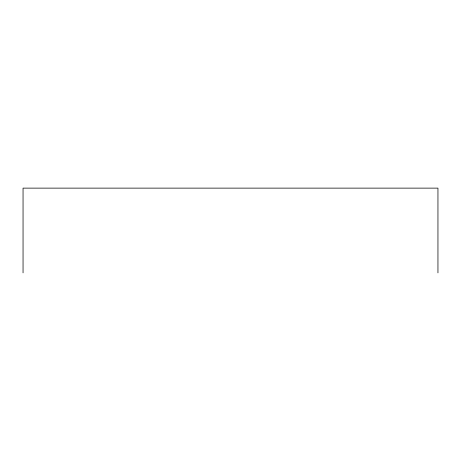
<?xml version="1.0" encoding="UTF-8"?>
<svg xmlns="http://www.w3.org/2000/svg" width="461" height="461" viewBox="0 0 461 461"><rect width="100%" height="100%" fill="white"/><g stroke="black" fill="none" stroke-linecap="round" stroke-linejoin="round"><path stroke-width="0.69" d="M437.95 272.872L437.95 188.128L23.05 188.128L23.05 272.872"/></g></svg>
